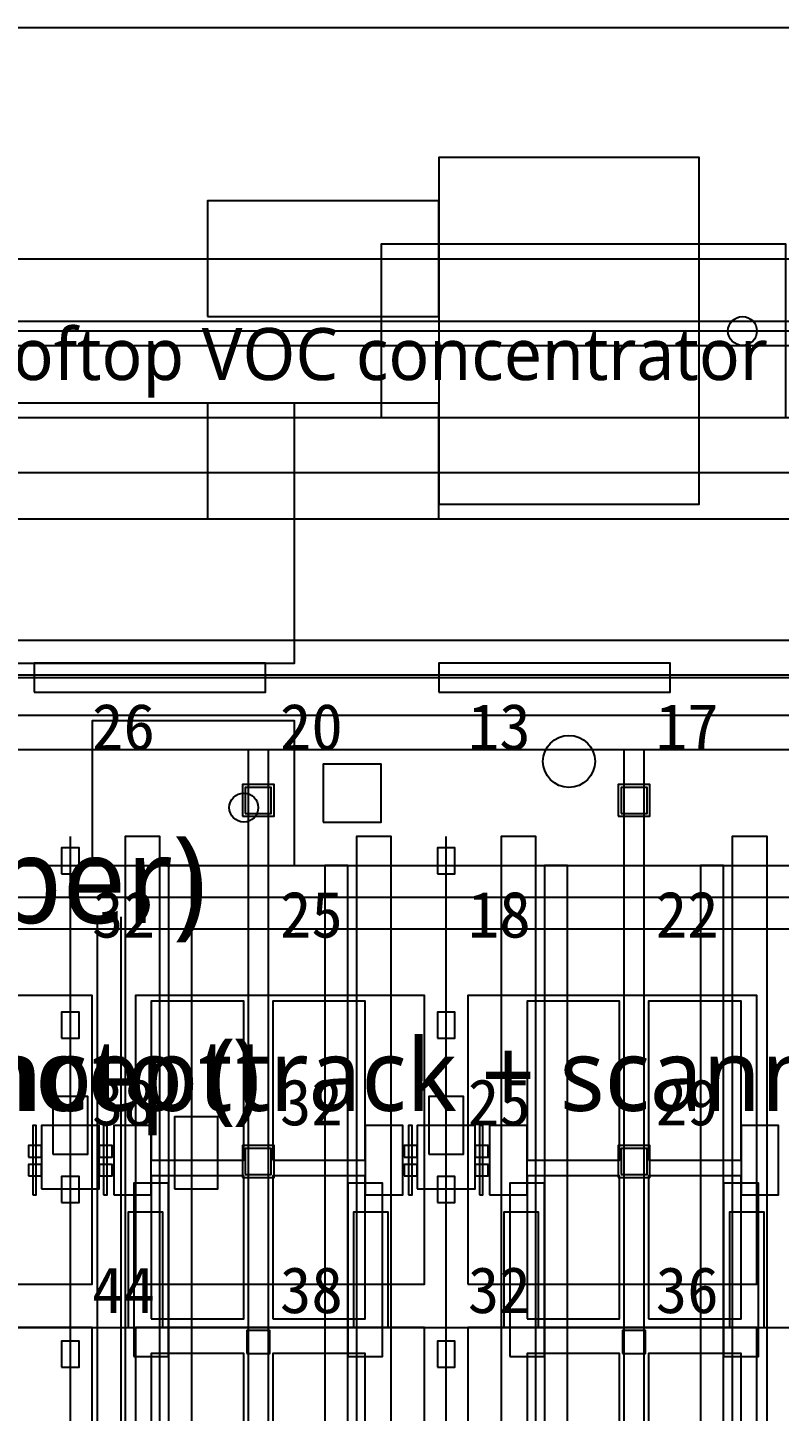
# Model space of a CAD drawing. Header units: metres. Extents: x -1640 to 1560, y -268 to 2338.
# Drawn here: x -191.22 to -165.22, y 1022.1 to 1070 of the extents above; entities that cross this region are included whole.
import ezdxf

# ---------------------------------------------------------------- set-up
doc = ezdxf.new("R2010")
doc.units = ezdxf.units.M
for name, color, linetype in [('1F_CHL', 4, 'Continuous'), ('1F_EHS_EXIT_DOOR_CONCEPT', 3, 'Continuous'), ('1F_EHS_EXTINGUISHER_HYDRANT_CABINET_CONCEPT', 1, 'Continuous'), ('1F_ELEC', 6, 'Continuous'), ('1F_PUMP', 2, 'Continuous'), ('1F_SCR', 3, 'Continuous'), ('1F_STRUCT_COLUMN', 8, 'Continuous'), ('1F_SUPPORT', 4, 'Continuous'), ('1F_ZONE', 3, 'Continuous'), ('2F_CSF_LATERAL_RACK_CONCEPT', 9, 'Continuous'), ('2F_EHS_EXIT_DOOR_CONCEPT', 3, 'Continuous'), ('2F_EHS_EXTINGUISHER_HYDRANT_CABINET_CONCEPT', 1, 'Continuous'), ('2F_RFG', 5, 'Continuous'), ('2F_STRUCT_COLUMN', 8, 'Continuous'), ('2F_SUPPORT', 4, 'Continuous'), ('2F_VMB', 6, 'Continuous'), ('2F_ZONE', 3, 'Continuous'), ('3F_CLEANROOM_OVERHEAD_PIPE_DUCT_CONCEPT', 9, 'Continuous'), ('3F_EHS_EGRESS_DIST_M', 2, 'Continuous'), ('3F_EHS_EXIT_DOOR_CONCEPT', 3, 'Continuous'), ('3F_EHS_EXTINGUISHER_HYDRANT_CABINET_CONCEPT', 1, 'Continuous'), ('3F_FOUP', 5, 'Continuous'), ('3F_OHT', 9, 'Continuous'), ('3F_OHTV', 1, 'Continuous'), ('3F_PHOTO', 1, 'Continuous'), ('3F_STRUCT_COLUMN', 8, 'Continuous'), ('3F_SUPPORT', 4, 'Continuous'), ('3F_TBAR', 6, 'Continuous'), ('3F_TEXT', 7, 'Continuous'), ('3F_ZONE', 3, 'Continuous'), ('4F_DCC', 3, 'Continuous'), ('4F_FFU', 1, 'Continuous'), ('4F_MAU', 2, 'Continuous'), ('4F_STRUCT_PLENUM_TRUSS_CONCEPT', 9, 'Continuous'), ('4F_SUPPORT', 4, 'Continuous'), ('4F_ZONE', 3, 'Continuous'), ('5F_CHL', 4, 'Continuous'), ('5F_EHS_EXIT_DOOR_CONCEPT', 3, 'Continuous'), ('5F_EHS_EXTINGUISHER_HYDRANT_CABINET_CONCEPT', 1, 'Continuous'), ('5F_ELEC', 6, 'Continuous'), ('5F_PUMP', 2, 'Continuous'), ('5F_SCR', 3, 'Continuous'), ('5F_STRUCT_COLUMN', 8, 'Continuous'), ('5F_SUPPORT', 4, 'Continuous'), ('5F_ZONE', 3, 'Continuous'), ('6F_CSF_LATERAL_RACK_CONCEPT', 9, 'Continuous'), ('6F_EHS_EXIT_DOOR_CONCEPT', 3, 'Continuous'), ('6F_EHS_EXTINGUISHER_HYDRANT_CABINET_CONCEPT', 1, 'Continuous'), ('6F_RFG', 5, 'Continuous'), ('6F_STRUCT_COLUMN', 8, 'Continuous'), ('6F_SUPPORT', 4, 'Continuous'), ('6F_VMB', 6, 'Continuous'), ('6F_ZONE', 3, 'Continuous'), ('7F_CLEANROOM_OVERHEAD_PIPE_DUCT_CONCEPT', 9, 'Continuous'), ('7F_EHS_EGRESS_DIST_M', 2, 'Continuous'), ('7F_EHS_EXIT_DOOR_CONCEPT', 3, 'Continuous'), ('7F_EHS_EXTINGUISHER_HYDRANT_CABINET_CONCEPT', 1, 'Continuous'), ('7F_FOUP', 5, 'Continuous'), ('7F_OHT', 9, 'Continuous'), ('7F_OHTV', 1, 'Continuous'), ('7F_PHOTO', 1, 'Continuous'), ('7F_STRUCT_COLUMN', 8, 'Continuous'), ('7F_SUPPORT', 4, 'Continuous'), ('7F_TBAR', 6, 'Continuous'), ('7F_TEXT', 7, 'Continuous'), ('7F_ZONE', 3, 'Continuous'), ('8F_DCC', 3, 'Continuous'), ('8F_FFU', 1, 'Continuous'), ('8F_MAU', 2, 'Continuous'), ('8F_STRUCT_PLENUM_TRUSS_CONCEPT', 9, 'Continuous'), ('8F_SUPPORT', 4, 'Continuous'), ('8F_TEXT', 7, 'Continuous'), ('8F_ZONE', 3, 'Continuous'), ('OUTLINE', 7, 'Continuous'), ('RF_RSC', 4, 'Continuous'), ('RF_STACK', 2, 'Continuous'), ('UTIL_CHW.R_CONCEPT', 2, 'Continuous'), ('UTIL_CHW.S_CONCEPT', 1, 'Continuous'), ('UTIL_ELEC.EMERG_CONCEPT', 4, 'Continuous'), ('UTIL_ELEC.MV_CONCEPT', 1, 'Continuous'), ('UTIL_ELEC.UPS_CONCEPT', 3, 'Continuous'), ('UTIL_EXH.HEAT_CONCEPT', 1, 'Continuous'), ('UTIL_EXH.VOC_CONCEPT', 6, 'Continuous'), ('UTIL_GAS.BULK_CONCEPT', 2, 'Continuous'), ('UTIL_GAS.SPEC_CONCEPT', 3, 'Continuous'), ('UTIL_HR_CONCEPT', 5, 'Continuous'), ('UTIL_PCW.R_CONCEPT', 1, 'Continuous'), ('UTIL_PCW.S_CONCEPT', 6, 'Continuous'), ('UTIL_PLANT', 2, 'Continuous'), ('UTIL_TEXT', 7, 'Continuous'), ('UTIL_WW.AA_CONCEPT', 3, 'Continuous'), ('UTIL_WW.F_CONCEPT', 2, 'Continuous'), ('UTIL_WW.ORG_CONCEPT', 4, 'Continuous')]:
    doc.layers.add(name, color=color, linetype=linetype)
doc.styles.add('KO', font='malgun.ttf')

msp = doc.modelspace()

# ---------------------------------------------------------------- linework, layer by layer
at = {"layer": '1F_CHL'}
msp.add_lwpolyline([(-186.15, 1029.8), (-184.65, 1029.8), (-184.65, 1032.3), (-186.15, 1032.3)], close=True, dxfattribs=at)
at = {"layer": '1F_EHS_EXIT_DOOR_CONCEPT'}
msp.add_circle((-172.5, 1044.6), 0.9, dxfattribs=at)
at = {"layer": '1F_EHS_EXTINGUISHER_HYDRANT_CABINET_CONCEPT'}
for centre in [(-166.5, 1059.5), (-183.75, 1043)]:
    msp.add_circle(centre, 0.5, dxfattribs=at)
at = {"layer": '1F_ELEC'}
for points in [[(-185, 1060), (-177, 1060), (-177, 1064), (-185, 1064)], [(-185, 1053), (-177, 1053), (-177, 1057), (-185, 1057)]]:
    msp.add_lwpolyline(points, close=True, dxfattribs=at)
at = {"layer": '1F_PUMP'}
for points in [[(-187.75, 1025), (-186.55, 1025), (-186.55, 1029), (-187.75, 1029)], [(-179.95, 1025), (-178.75, 1025), (-178.75, 1029), (-179.95, 1029)], [(-174.75, 1025), (-173.55, 1025), (-173.55, 1029), (-174.75, 1029)], [(-166.95, 1025), (-165.75, 1025), (-165.75, 1029), (-166.95, 1029)]]:
    msp.add_lwpolyline(points, close=True, dxfattribs=at)
at = {"layer": '1F_SCR'}
for points in [[(-190.75, 1029.8), (-188.75, 1029.8), (-188.75, 1032), (-190.75, 1032)], [(-177.75, 1029.8), (-175.75, 1029.8), (-175.75, 1032), (-177.75, 1032)]]:
    msp.add_lwpolyline(points, close=True, dxfattribs=at)
at = {"layer": '1F_STRUCT_COLUMN'}
for points in [[(-183.8, 1042.7), (-182.7, 1042.7), (-182.7, 1043.8), (-183.8, 1043.8)], [(-170.8, 1042.7), (-169.7, 1042.7), (-169.7, 1043.8), (-170.8, 1043.8)], [(-183.8, 1030.2), (-182.7, 1030.2), (-182.7, 1031.3), (-183.8, 1031.3)], [(-170.8, 1030.2), (-169.7, 1030.2), (-169.7, 1031.3), (-170.8, 1031.3)]]:
    msp.add_lwpolyline(points, close=True, dxfattribs=at)
at = {"layer": '1F_SUPPORT'}
msp.add_lwpolyline([(-177, 1053.5), (-168, 1053.5), (-168, 1065.5), (-177, 1065.5)], close=True, dxfattribs=at)
at = {"layer": '1F_ZONE'}
msp.add_lwpolyline([(-281, 887), (-7.5, 887), (-7.5, 1045), (-281, 1045)], close=True, dxfattribs=at)
at = {"layer": '2F_CSF_LATERAL_RACK_CONCEPT'}
for points in [[(-186.35, 891), (-185.55, 891), (-185.55, 1041), (-186.35, 1041)], [(-180.95, 891), (-180.15, 891), (-180.15, 1041), (-180.95, 1041)], [(-173.35, 891), (-172.55, 891), (-172.55, 1041), (-173.35, 1041)], [(-167.95, 891), (-167.15, 891), (-167.15, 1041), (-167.95, 1041)]]:
    msp.add_lwpolyline(points, close=True, dxfattribs=at)
at = {"layer": '2F_EHS_EXIT_DOOR_CONCEPT'}
msp.add_circle((-172.5, 1044.6), 0.9, dxfattribs=at)
at = {"layer": '2F_EHS_EXTINGUISHER_HYDRANT_CABINET_CONCEPT'}
msp.add_circle((-166.5, 1059.5), 0.5, dxfattribs=at)
at = {"layer": '2F_RFG'}
for points in [[(-187.55, 1024), (-186.35, 1024), (-186.35, 1030), (-187.55, 1030)], [(-180.15, 1024), (-178.95, 1024), (-178.95, 1030), (-180.15, 1030)], [(-174.55, 1024), (-173.35, 1024), (-173.35, 1030), (-174.55, 1030)], [(-167.15, 1024), (-165.95, 1024), (-165.95, 1030), (-167.15, 1030)]]:
    msp.add_lwpolyline(points, close=True, dxfattribs=at)
at = {"layer": '2F_STRUCT_COLUMN'}
for points in [[(-183.7, 1042.8), (-182.8, 1042.8), (-182.8, 1043.7), (-183.7, 1043.7)], [(-170.7, 1042.8), (-169.8, 1042.8), (-169.8, 1043.7), (-170.7, 1043.7)], [(-183.7, 1030.3), (-182.8, 1030.3), (-182.8, 1031.2), (-183.7, 1031.2)], [(-170.7, 1030.3), (-169.8, 1030.3), (-169.8, 1031.2), (-170.7, 1031.2)]]:
    msp.add_lwpolyline(points, close=True, dxfattribs=at)
at = {"layer": '2F_SUPPORT'}
msp.add_lwpolyline([(-177, 1053.5), (-168, 1053.5), (-168, 1065.5), (-177, 1065.5)], close=True, dxfattribs=at)
at = {"layer": '2F_VMB'}
for points in [[(-190.35, 1031), (-189.15, 1031), (-189.15, 1033), (-190.35, 1033)], [(-177.35, 1031), (-176.15, 1031), (-176.15, 1033), (-177.35, 1033)]]:
    msp.add_lwpolyline(points, close=True, dxfattribs=at)
at = {"layer": '2F_ZONE'}
msp.add_lwpolyline([(-281, 887), (-7.5, 887), (-7.5, 1045), (-281, 1045)], close=True, dxfattribs=at)
at = {"layer": '3F_CLEANROOM_OVERHEAD_PIPE_DUCT_CONCEPT'}
for points in [[(-187.85, 890), (-186.65, 890), (-186.65, 1042), (-187.85, 1042)], [(-179.85, 890), (-178.65, 890), (-178.65, 1042), (-179.85, 1042)], [(-174.85, 890), (-173.65, 890), (-173.65, 1042), (-174.85, 1042)], [(-166.85, 890), (-165.65, 890), (-165.65, 1042), (-166.85, 1042)]]:
    msp.add_lwpolyline(points, close=True, dxfattribs=at)
at = {"layer": '3F_EHS_EXIT_DOOR_CONCEPT'}
msp.add_circle((-172.5, 1044.6), 0.9, dxfattribs=at)
at = {"layer": '3F_EHS_EXTINGUISHER_HYDRANT_CABINET_CONCEPT'}
msp.add_circle((-166.5, 1059.5), 0.5, dxfattribs=at)
at = {"layer": '3F_FOUP'}
for points in [[(-191.2, 1030.9), (-190.75, 1030.9), (-190.75, 1031.3), (-191.2, 1031.3)], [(-188.75, 1030.9), (-188.3, 1030.9), (-188.3, 1031.3), (-188.75, 1031.3)], [(-178.2, 1030.9), (-177.75, 1030.9), (-177.75, 1031.3), (-178.2, 1031.3)], [(-175.75, 1030.9), (-175.3, 1030.9), (-175.3, 1031.3), (-175.75, 1031.3)], [(-191.2, 1030.25), (-190.75, 1030.25), (-190.75, 1030.65), (-191.2, 1030.65)], [(-188.75, 1030.25), (-188.3, 1030.25), (-188.3, 1030.65), (-188.75, 1030.65)], [(-178.2, 1030.25), (-177.75, 1030.25), (-177.75, 1030.65), (-178.2, 1030.65)], [(-175.75, 1030.25), (-175.3, 1030.25), (-175.3, 1030.65), (-175.75, 1030.65)]]:
    msp.add_lwpolyline(points, close=True, dxfattribs=at)
at = {"layer": '3F_OHT'}
for p, q in [((-189.75, 970), (-189.75, 1042)), ((-176.75, 970), (-176.75, 1042))]:
    msp.add_line(p, q, dxfattribs=at)
at = {"layer": '3F_OHTV'}
for points in [[(-190.05, 1040.71), (-189.45, 1040.71), (-189.45, 1041.61), (-190.05, 1041.61)], [(-177.05, 1040.71), (-176.45, 1040.71), (-176.45, 1041.61), (-177.05, 1041.61)], [(-190.05, 1035.02), (-189.45, 1035.02), (-189.45, 1035.92), (-190.05, 1035.92)], [(-177.05, 1035.02), (-176.45, 1035.02), (-176.45, 1035.92), (-177.05, 1035.92)], [(-190.05, 1029.33), (-189.45, 1029.33), (-189.45, 1030.23), (-190.05, 1030.23)], [(-177.05, 1029.33), (-176.45, 1029.33), (-176.45, 1030.23), (-177.05, 1030.23)], [(-190.05, 1023.63), (-189.45, 1023.63), (-189.45, 1024.53), (-190.05, 1024.53)], [(-177.05, 1023.63), (-176.45, 1023.63), (-176.45, 1024.53), (-177.05, 1024.53)]]:
    msp.add_lwpolyline(points, close=True, dxfattribs=at)
at = {"layer": '3F_PHOTO'}
for points in [[(-186.95, 1030.8), (-183.75, 1030.8), (-183.75, 1036.3), (-186.95, 1036.3)], [(-182.75, 1030.8), (-179.55, 1030.8), (-179.55, 1036.3), (-182.75, 1036.3)], [(-173.95, 1030.8), (-170.75, 1030.8), (-170.75, 1036.3), (-173.95, 1036.3)], [(-169.75, 1030.8), (-166.55, 1030.8), (-166.55, 1036.3), (-169.75, 1036.3)], [(-188.25, 1029.6), (-186.95, 1029.6), (-186.95, 1032), (-188.25, 1032)], [(-179.55, 1029.6), (-178.25, 1029.6), (-178.25, 1032), (-179.55, 1032)], [(-175.25, 1029.6), (-173.95, 1029.6), (-173.95, 1032), (-175.25, 1032)], [(-166.55, 1029.6), (-165.25, 1029.6), (-165.25, 1032), (-166.55, 1032)], [(-186.95, 1025.3), (-183.75, 1025.3), (-183.75, 1030.25), (-186.95, 1030.25)], [(-182.75, 1025.3), (-179.55, 1025.3), (-179.55, 1030.25), (-182.75, 1030.25)], [(-173.95, 1025.3), (-170.75, 1025.3), (-170.75, 1030.25), (-173.95, 1030.25)], [(-169.75, 1025.3), (-166.55, 1025.3), (-166.55, 1030.25), (-169.75, 1030.25)], [(-186.95, 1018.6), (-183.75, 1018.6), (-183.75, 1024.1), (-186.95, 1024.1)], [(-182.75, 1018.6), (-179.55, 1018.6), (-179.55, 1024.1), (-182.75, 1024.1)], [(-173.95, 1018.6), (-170.75, 1018.6), (-170.75, 1024.1), (-173.95, 1024.1)], [(-169.75, 1018.6), (-166.55, 1018.6), (-166.55, 1024.1), (-169.75, 1024.1)]]:
    msp.add_lwpolyline(points, close=True, dxfattribs=at)
at = {"layer": '3F_STRUCT_COLUMN'}
for points in [[(-183.65, 1024.1), (-182.85, 1024.1), (-182.85, 1024.9), (-183.65, 1024.9)], [(-170.65, 1024.1), (-169.85, 1024.1), (-169.85, 1024.9), (-170.65, 1024.9)]]:
    msp.add_lwpolyline(points, close=True, dxfattribs=at)
at = {"layer": '3F_SUPPORT'}
msp.add_lwpolyline([(-177, 1053.5), (-168, 1053.5), (-168, 1065.5), (-177, 1065.5)], close=True, dxfattribs=at)
at = {"layer": '3F_TBAR'}
for points in [[(-191.05, 1029.6), (-190.93, 1029.6), (-190.93, 1032), (-191.05, 1032)], [(-188.6, 1029.6), (-188.48, 1029.6), (-188.48, 1032), (-188.6, 1032)], [(-178.05, 1029.6), (-177.93, 1029.6), (-177.93, 1032), (-178.05, 1032)], [(-175.6, 1029.6), (-175.48, 1029.6), (-175.48, 1032), (-175.6, 1032)]]:
    msp.add_lwpolyline(points, close=True, dxfattribs=at)
at = {"layer": '3F_ZONE'}
msp.add_lwpolyline([(-281, 887), (-7.5, 887), (-7.5, 1045), (-281, 1045)], close=True, dxfattribs=at)
at = {"layer": '4F_DCC'}
for points in [[(-191, 1047), (-183, 1047), (-183, 1048), (-191, 1048)], [(-177, 1047), (-169, 1047), (-169, 1048), (-177, 1048)]]:
    msp.add_lwpolyline(points, close=True, dxfattribs=at)
at = {"layer": '4F_FFU'}
for points in [[(-199, 1026.5), (-189, 1026.5), (-189, 1036.5), (-199, 1036.5)], [(-187.5, 1026.5), (-177.5, 1026.5), (-177.5, 1036.5), (-187.5, 1036.5)], [(-176, 1026.5), (-166, 1026.5), (-166, 1036.5), (-176, 1036.5)], [(-199, 1015), (-189, 1015), (-189, 1025), (-199, 1025)], [(-187.5, 1015), (-177.5, 1015), (-177.5, 1025), (-187.5, 1025)], [(-176, 1015), (-166, 1015), (-166, 1025), (-176, 1025)]]:
    msp.add_lwpolyline(points, close=True, dxfattribs=at)
at = {"layer": '4F_MAU'}
msp.add_lwpolyline([(-179, 1056.5), (-165, 1056.5), (-165, 1062.5), (-179, 1062.5)], close=True, dxfattribs=at)
at = {"layer": '4F_STRUCT_PLENUM_TRUSS_CONCEPT'}
for points in [[(-183.6, 887), (-182.9, 887), (-182.9, 1045), (-183.6, 1045)], [(-170.6, 887), (-169.9, 887), (-169.9, 1045), (-170.6, 1045)]]:
    msp.add_lwpolyline(points, close=True, dxfattribs=at)
at = {"layer": '4F_SUPPORT'}
msp.add_lwpolyline([(-177, 1053.5), (-168, 1053.5), (-168, 1065.5), (-177, 1065.5)], close=True, dxfattribs=at)
at = {"layer": '4F_ZONE'}
msp.add_lwpolyline([(-281, 887), (-7.5, 887), (-7.5, 1045), (-281, 1045)], close=True, dxfattribs=at)
at = {"layer": '5F_CHL'}
msp.add_lwpolyline([(-186.15, 1029.8), (-184.65, 1029.8), (-184.65, 1032.3), (-186.15, 1032.3)], close=True, dxfattribs=at)
at = {"layer": '5F_EHS_EXIT_DOOR_CONCEPT'}
msp.add_circle((-172.5, 1044.6), 0.9, dxfattribs=at)
at = {"layer": '5F_EHS_EXTINGUISHER_HYDRANT_CABINET_CONCEPT'}
for centre in [(-166.5, 1059.5), (-183.75, 1043)]:
    msp.add_circle(centre, 0.5, dxfattribs=at)
at = {"layer": '5F_ELEC'}
for points in [[(-185, 1060), (-177, 1060), (-177, 1064), (-185, 1064)], [(-185, 1053), (-177, 1053), (-177, 1057), (-185, 1057)]]:
    msp.add_lwpolyline(points, close=True, dxfattribs=at)
at = {"layer": '5F_PUMP'}
for points in [[(-187.75, 1025), (-186.55, 1025), (-186.55, 1029), (-187.75, 1029)], [(-179.95, 1025), (-178.75, 1025), (-178.75, 1029), (-179.95, 1029)], [(-174.75, 1025), (-173.55, 1025), (-173.55, 1029), (-174.75, 1029)], [(-166.95, 1025), (-165.75, 1025), (-165.75, 1029), (-166.95, 1029)]]:
    msp.add_lwpolyline(points, close=True, dxfattribs=at)
at = {"layer": '5F_SCR'}
for points in [[(-190.75, 1029.8), (-188.75, 1029.8), (-188.75, 1032), (-190.75, 1032)], [(-177.75, 1029.8), (-175.75, 1029.8), (-175.75, 1032), (-177.75, 1032)]]:
    msp.add_lwpolyline(points, close=True, dxfattribs=at)
at = {"layer": '5F_STRUCT_COLUMN'}
for points in [[(-183.8, 1042.7), (-182.7, 1042.7), (-182.7, 1043.8), (-183.8, 1043.8)], [(-170.8, 1042.7), (-169.7, 1042.7), (-169.7, 1043.8), (-170.8, 1043.8)], [(-183.8, 1030.2), (-182.7, 1030.2), (-182.7, 1031.3), (-183.8, 1031.3)], [(-170.8, 1030.2), (-169.7, 1030.2), (-169.7, 1031.3), (-170.8, 1031.3)]]:
    msp.add_lwpolyline(points, close=True, dxfattribs=at)
at = {"layer": '5F_SUPPORT'}
msp.add_lwpolyline([(-177, 1053.5), (-168, 1053.5), (-168, 1065.5), (-177, 1065.5)], close=True, dxfattribs=at)
at = {"layer": '5F_ZONE'}
msp.add_lwpolyline([(-281, 887), (-7.5, 887), (-7.5, 1045), (-281, 1045)], close=True, dxfattribs=at)
at = {"layer": '6F_CSF_LATERAL_RACK_CONCEPT'}
for points in [[(-186.35, 891), (-185.55, 891), (-185.55, 1041), (-186.35, 1041)], [(-180.95, 891), (-180.15, 891), (-180.15, 1041), (-180.95, 1041)], [(-173.35, 891), (-172.55, 891), (-172.55, 1041), (-173.35, 1041)], [(-167.95, 891), (-167.15, 891), (-167.15, 1041), (-167.95, 1041)]]:
    msp.add_lwpolyline(points, close=True, dxfattribs=at)
at = {"layer": '6F_EHS_EXIT_DOOR_CONCEPT'}
msp.add_circle((-172.5, 1044.6), 0.9, dxfattribs=at)
at = {"layer": '6F_EHS_EXTINGUISHER_HYDRANT_CABINET_CONCEPT'}
msp.add_circle((-166.5, 1059.5), 0.5, dxfattribs=at)
at = {"layer": '6F_RFG'}
for points in [[(-187.55, 1024), (-186.35, 1024), (-186.35, 1030), (-187.55, 1030)], [(-180.15, 1024), (-178.95, 1024), (-178.95, 1030), (-180.15, 1030)], [(-174.55, 1024), (-173.35, 1024), (-173.35, 1030), (-174.55, 1030)], [(-167.15, 1024), (-165.95, 1024), (-165.95, 1030), (-167.15, 1030)]]:
    msp.add_lwpolyline(points, close=True, dxfattribs=at)
at = {"layer": '6F_STRUCT_COLUMN'}
for points in [[(-183.7, 1042.8), (-182.8, 1042.8), (-182.8, 1043.7), (-183.7, 1043.7)], [(-170.7, 1042.8), (-169.8, 1042.8), (-169.8, 1043.7), (-170.7, 1043.7)], [(-183.7, 1030.3), (-182.8, 1030.3), (-182.8, 1031.2), (-183.7, 1031.2)], [(-170.7, 1030.3), (-169.8, 1030.3), (-169.8, 1031.2), (-170.7, 1031.2)]]:
    msp.add_lwpolyline(points, close=True, dxfattribs=at)
at = {"layer": '6F_SUPPORT'}
msp.add_lwpolyline([(-177, 1053.5), (-168, 1053.5), (-168, 1065.5), (-177, 1065.5)], close=True, dxfattribs=at)
at = {"layer": '6F_VMB'}
for points in [[(-190.35, 1031), (-189.15, 1031), (-189.15, 1033), (-190.35, 1033)], [(-177.35, 1031), (-176.15, 1031), (-176.15, 1033), (-177.35, 1033)]]:
    msp.add_lwpolyline(points, close=True, dxfattribs=at)
at = {"layer": '6F_ZONE'}
msp.add_lwpolyline([(-281, 887), (-7.5, 887), (-7.5, 1045), (-281, 1045)], close=True, dxfattribs=at)
at = {"layer": '7F_CLEANROOM_OVERHEAD_PIPE_DUCT_CONCEPT'}
for points in [[(-187.85, 890), (-186.65, 890), (-186.65, 1042), (-187.85, 1042)], [(-179.85, 890), (-178.65, 890), (-178.65, 1042), (-179.85, 1042)], [(-174.85, 890), (-173.65, 890), (-173.65, 1042), (-174.85, 1042)], [(-166.85, 890), (-165.65, 890), (-165.65, 1042), (-166.85, 1042)]]:
    msp.add_lwpolyline(points, close=True, dxfattribs=at)
at = {"layer": '7F_EHS_EXIT_DOOR_CONCEPT'}
msp.add_circle((-172.5, 1044.6), 0.9, dxfattribs=at)
at = {"layer": '7F_EHS_EXTINGUISHER_HYDRANT_CABINET_CONCEPT'}
msp.add_circle((-166.5, 1059.5), 0.5, dxfattribs=at)
at = {"layer": '7F_FOUP'}
for points in [[(-191.2, 1030.9), (-190.75, 1030.9), (-190.75, 1031.3), (-191.2, 1031.3)], [(-188.75, 1030.9), (-188.3, 1030.9), (-188.3, 1031.3), (-188.75, 1031.3)], [(-178.2, 1030.9), (-177.75, 1030.9), (-177.75, 1031.3), (-178.2, 1031.3)], [(-175.75, 1030.9), (-175.3, 1030.9), (-175.3, 1031.3), (-175.75, 1031.3)], [(-191.2, 1030.25), (-190.75, 1030.25), (-190.75, 1030.65), (-191.2, 1030.65)], [(-188.75, 1030.25), (-188.3, 1030.25), (-188.3, 1030.65), (-188.75, 1030.65)], [(-178.2, 1030.25), (-177.75, 1030.25), (-177.75, 1030.65), (-178.2, 1030.65)], [(-175.75, 1030.25), (-175.3, 1030.25), (-175.3, 1030.65), (-175.75, 1030.65)]]:
    msp.add_lwpolyline(points, close=True, dxfattribs=at)
at = {"layer": '7F_OHT'}
for p, q in [((-189.75, 970), (-189.75, 1042)), ((-176.75, 970), (-176.75, 1042))]:
    msp.add_line(p, q, dxfattribs=at)
at = {"layer": '7F_OHTV'}
for points in [[(-190.05, 1040.71), (-189.45, 1040.71), (-189.45, 1041.61), (-190.05, 1041.61)], [(-177.05, 1040.71), (-176.45, 1040.71), (-176.45, 1041.61), (-177.05, 1041.61)], [(-190.05, 1035.02), (-189.45, 1035.02), (-189.45, 1035.92), (-190.05, 1035.92)], [(-177.05, 1035.02), (-176.45, 1035.02), (-176.45, 1035.92), (-177.05, 1035.92)], [(-190.05, 1029.33), (-189.45, 1029.33), (-189.45, 1030.23), (-190.05, 1030.23)], [(-177.05, 1029.33), (-176.45, 1029.33), (-176.45, 1030.23), (-177.05, 1030.23)], [(-190.05, 1023.63), (-189.45, 1023.63), (-189.45, 1024.53), (-190.05, 1024.53)], [(-177.05, 1023.63), (-176.45, 1023.63), (-176.45, 1024.53), (-177.05, 1024.53)]]:
    msp.add_lwpolyline(points, close=True, dxfattribs=at)
at = {"layer": '7F_PHOTO'}
for points in [[(-186.95, 1030.8), (-183.75, 1030.8), (-183.75, 1036.3), (-186.95, 1036.3)], [(-182.75, 1030.8), (-179.55, 1030.8), (-179.55, 1036.3), (-182.75, 1036.3)], [(-173.95, 1030.8), (-170.75, 1030.8), (-170.75, 1036.3), (-173.95, 1036.3)], [(-169.75, 1030.8), (-166.55, 1030.8), (-166.55, 1036.3), (-169.75, 1036.3)], [(-188.25, 1029.6), (-186.95, 1029.6), (-186.95, 1032), (-188.25, 1032)], [(-179.55, 1029.6), (-178.25, 1029.6), (-178.25, 1032), (-179.55, 1032)], [(-175.25, 1029.6), (-173.95, 1029.6), (-173.95, 1032), (-175.25, 1032)], [(-166.55, 1029.6), (-165.25, 1029.6), (-165.25, 1032), (-166.55, 1032)], [(-186.95, 1025.3), (-183.75, 1025.3), (-183.75, 1030.25), (-186.95, 1030.25)], [(-182.75, 1025.3), (-179.55, 1025.3), (-179.55, 1030.25), (-182.75, 1030.25)], [(-173.95, 1025.3), (-170.75, 1025.3), (-170.75, 1030.25), (-173.95, 1030.25)], [(-169.75, 1025.3), (-166.55, 1025.3), (-166.55, 1030.25), (-169.75, 1030.25)], [(-186.95, 1018.6), (-183.75, 1018.6), (-183.75, 1024.1), (-186.95, 1024.1)], [(-182.75, 1018.6), (-179.55, 1018.6), (-179.55, 1024.1), (-182.75, 1024.1)], [(-173.95, 1018.6), (-170.75, 1018.6), (-170.75, 1024.1), (-173.95, 1024.1)], [(-169.75, 1018.6), (-166.55, 1018.6), (-166.55, 1024.1), (-169.75, 1024.1)]]:
    msp.add_lwpolyline(points, close=True, dxfattribs=at)
at = {"layer": '7F_STRUCT_COLUMN'}
for points in [[(-183.65, 1024.1), (-182.85, 1024.1), (-182.85, 1024.9), (-183.65, 1024.9)], [(-170.65, 1024.1), (-169.85, 1024.1), (-169.85, 1024.9), (-170.65, 1024.9)]]:
    msp.add_lwpolyline(points, close=True, dxfattribs=at)
at = {"layer": '7F_SUPPORT'}
msp.add_lwpolyline([(-177, 1053.5), (-168, 1053.5), (-168, 1065.5), (-177, 1065.5)], close=True, dxfattribs=at)
at = {"layer": '7F_TBAR'}
for points in [[(-191.05, 1029.6), (-190.93, 1029.6), (-190.93, 1032), (-191.05, 1032)], [(-188.6, 1029.6), (-188.48, 1029.6), (-188.48, 1032), (-188.6, 1032)], [(-178.05, 1029.6), (-177.93, 1029.6), (-177.93, 1032), (-178.05, 1032)], [(-175.6, 1029.6), (-175.48, 1029.6), (-175.48, 1032), (-175.6, 1032)]]:
    msp.add_lwpolyline(points, close=True, dxfattribs=at)
at = {"layer": '7F_ZONE'}
msp.add_lwpolyline([(-281, 887), (-7.5, 887), (-7.5, 1045), (-281, 1045)], close=True, dxfattribs=at)
at = {"layer": '8F_DCC'}
for points in [[(-191, 1047), (-183, 1047), (-183, 1048), (-191, 1048)], [(-177, 1047), (-169, 1047), (-169, 1048), (-177, 1048)]]:
    msp.add_lwpolyline(points, close=True, dxfattribs=at)
at = {"layer": '8F_FFU'}
for points in [[(-199, 1026.5), (-189, 1026.5), (-189, 1036.5), (-199, 1036.5)], [(-187.5, 1026.5), (-177.5, 1026.5), (-177.5, 1036.5), (-187.5, 1036.5)], [(-176, 1026.5), (-166, 1026.5), (-166, 1036.5), (-176, 1036.5)], [(-199, 1015), (-189, 1015), (-189, 1025), (-199, 1025)], [(-187.5, 1015), (-177.5, 1015), (-177.5, 1025), (-187.5, 1025)], [(-176, 1015), (-166, 1015), (-166, 1025), (-176, 1025)]]:
    msp.add_lwpolyline(points, close=True, dxfattribs=at)
at = {"layer": '8F_MAU'}
msp.add_lwpolyline([(-179, 1056.5), (-165, 1056.5), (-165, 1062.5), (-179, 1062.5)], close=True, dxfattribs=at)
at = {"layer": '8F_STRUCT_PLENUM_TRUSS_CONCEPT'}
for points in [[(-183.6, 887), (-182.9, 887), (-182.9, 1045), (-183.6, 1045)], [(-170.6, 887), (-169.9, 887), (-169.9, 1045), (-170.6, 1045)]]:
    msp.add_lwpolyline(points, close=True, dxfattribs=at)
at = {"layer": '8F_SUPPORT'}
msp.add_lwpolyline([(-177, 1053.5), (-168, 1053.5), (-168, 1065.5), (-177, 1065.5)], close=True, dxfattribs=at)
at = {"layer": '8F_ZONE'}
msp.add_lwpolyline([(-281, 887), (-7.5, 887), (-7.5, 1045), (-281, 1045)], close=True, dxfattribs=at)
at = {"layer": 'OUTLINE'}
msp.add_lwpolyline([(-307, 862), (347, 862), (347, 1070), (-307, 1070)], close=True, dxfattribs=at)
at = {"layer": 'RF_RSC'}
msp.add_lwpolyline([(-189, 1041), (-182, 1041), (-182, 1046), (-189, 1046)], close=True, dxfattribs=at)
at = {"layer": 'RF_STACK'}
msp.add_lwpolyline([(-181, 1042.5), (-179, 1042.5), (-179, 1044.5), (-181, 1044.5)], close=True, dxfattribs=at)
at = {"layer": 'UTIL_CHW.R_CONCEPT'}
msp.add_line((-276.2, 1048.8), (287.8, 1048.8), dxfattribs=at)
msp.add_line((-276.2, 1048.8), (287.8, 1048.8), dxfattribs=at)
at = {"layer": 'UTIL_CHW.S_CONCEPT'}
msp.add_line((-277.5, 1047.5), (286.5, 1047.5), dxfattribs=at)
msp.add_line((-277.5, 1047.5), (286.5, 1047.5), dxfattribs=at)
at = {"layer": 'UTIL_ELEC.EMERG_CONCEPT'}
for p in [(-285.3, 1062), (-281.3, 1062)]:
    msp.add_line(p, (284.3, 1062), dxfattribs=at)
at = {"layer": 'UTIL_ELEC.MV_CONCEPT'}
for p, q in [((-283.4, 1054.6), (284.4, 1054.6)), ((-283.4, 1054.6), (284.4, 1054.6)), ((-283.4, 1053), (284.4, 1053)), ((-283.4, 1053), (284.4, 1053))]:
    msp.add_line(p, q, dxfattribs=at)
at = {"layer": 'UTIL_ELEC.UPS_CONCEPT'}
msp.add_line((-255.3, 1059), (284.3, 1059), dxfattribs=at)
msp.add_line((-255.3, 1059), (284.3, 1059), dxfattribs=at)
at = {"layer": 'UTIL_EXH.HEAT_CONCEPT'}
for p, q in [((-267.55, 1059.84), (295.55, 1059.84)), ((-279.4, 1047.6), (288.4, 1047.6)), ((-279.4, 1047.6), (288.4, 1047.6))]:
    msp.add_line(p, q, dxfattribs=at)
at = {"layer": 'UTIL_EXH.VOC_CONCEPT'}
for p, q in [((-267.55, 1062), (295.55, 1062)), ((-279.4, 1046.2), (288.4, 1046.2)), ((-279.4, 1046.2), (288.4, 1046.2))]:
    msp.add_line(p, q, dxfattribs=at)
at = {"layer": 'UTIL_GAS.BULK_CONCEPT'}
msp.add_line((-316.4, 1056.5), (-4.1, 1056.5), dxfattribs=at)
at = {"layer": 'UTIL_GAS.SPEC_CONCEPT'}
msp.add_line((-275.3, 1025), (286.3, 1025), dxfattribs=at)
msp.add_line((-275.3, 1025), (286.3, 1025), dxfattribs=at)
at = {"layer": 'UTIL_HR_CONCEPT'}
msp.add_line((-271.35, 1059.5), (9.85, 1059.5), dxfattribs=at)
msp.add_line((-271.35, 1059.5), (9.85, 1059.5), dxfattribs=at)
at = {"layer": 'UTIL_PCW.R_CONCEPT'}
msp.add_line((-187.995, 892.77), (-187.995, 1039.22), dxfattribs=at)
msp.add_line((-187.995, 892.77), (-187.995, 1039.22), dxfattribs=at)
at = {"layer": 'UTIL_PCW.S_CONCEPT'}
msp.add_line((-188.805, 892.77), (-188.805, 1039.22), dxfattribs=at)
msp.add_line((-188.805, 892.77), (-188.805, 1039.22), dxfattribs=at)
at = {"layer": 'UTIL_PLANT'}
msp.add_lwpolyline([(-198, 1048), (-182, 1048), (-182, 1057), (-198, 1057)], close=True, dxfattribs=at)
at = {"layer": 'UTIL_WW.AA_CONCEPT'}
msp.add_line((-277.3, 1039.9), (286.3, 1039.9), dxfattribs=at)
at = {"layer": 'UTIL_WW.F_CONCEPT'}
msp.add_line((-277.3, 1041), (286.3, 1041), dxfattribs=at)
at = {"layer": 'UTIL_WW.ORG_CONCEPT'}
msp.add_line((-277.3, 1038.8), (286.3, 1038.8), dxfattribs=at)

# ---------------------------------------------------------------- texts
at = {"layer": '3F_EHS_EGRESS_DIST_M'}
for s, p in [('26', (-189, 1045)), ('20', (-182.5, 1045)), ('13', (-176, 1045)), ('17', (-169.5, 1045)), ('32', (-189, 1038.5)), ('25', (-182.5, 1038.5)), ('18', (-176, 1038.5)), ('22', (-169.5, 1038.5)), ('38', (-189, 1032)), ('32', (-182.5, 1032)), ('25', (-176, 1032)), ('29', (-169.5, 1032)), ('44', (-189, 1025.5)), ('38', (-182.5, 1025.5)), ('32', (-176, 1025.5)), ('36', (-169.5, 1025.5))]:
    msp.add_text(s, height=1.6, dxfattribs=at).set_placement(p)
at = {"layer": '3F_TEXT', "style": 'KO'}
for s, p in [('Photo (track + scanner) zone (concept)', (-194.95, 1032.5)), ('Deposition (CVD/ALD/PVD) zone (concept)', (-246.95, 1032.5))]:
    msp.add_text(s, height=2.5, dxfattribs=at).set_placement(p)
at = {"layer": '7F_EHS_EGRESS_DIST_M'}
for s, p in [('26', (-189, 1045)), ('20', (-182.5, 1045)), ('13', (-176, 1045)), ('17', (-169.5, 1045)), ('32', (-189, 1038.5)), ('25', (-182.5, 1038.5)), ('18', (-176, 1038.5)), ('22', (-169.5, 1038.5)), ('38', (-189, 1032)), ('32', (-182.5, 1032)), ('25', (-176, 1032)), ('29', (-169.5, 1032)), ('44', (-189, 1025.5)), ('38', (-182.5, 1025.5)), ('32', (-176, 1025.5)), ('36', (-169.5, 1025.5))]:
    msp.add_text(s, height=1.6, dxfattribs=at).set_placement(p)
at = {"layer": '7F_TEXT', "style": 'KO'}
for s, p in [('Photo (track + scanner) zone (concept)', (-194.95, 1032.5)), ('Deposition (CVD/ALD/PVD) zone (concept)', (-246.95, 1032.5))]:
    msp.add_text(s, height=2.5, dxfattribs=at).set_placement(p)
at = {"layer": '8F_TEXT', "style": 'KO'}
msp.add_text('P4 FAB 8F west · FFU plenum and roof truss (upper)', height=3, dxfattribs=at).set_placement((-279, 1039))
at = {"layer": 'UTIL_TEXT', "style": 'KO'}
msp.add_text('P4 rooftop VOC concentrator rotor + oxidizer (concept)', height=1.8, dxfattribs=at).set_placement((-197.5, 1057.8))

doc.saveas('drawing.dxf')
